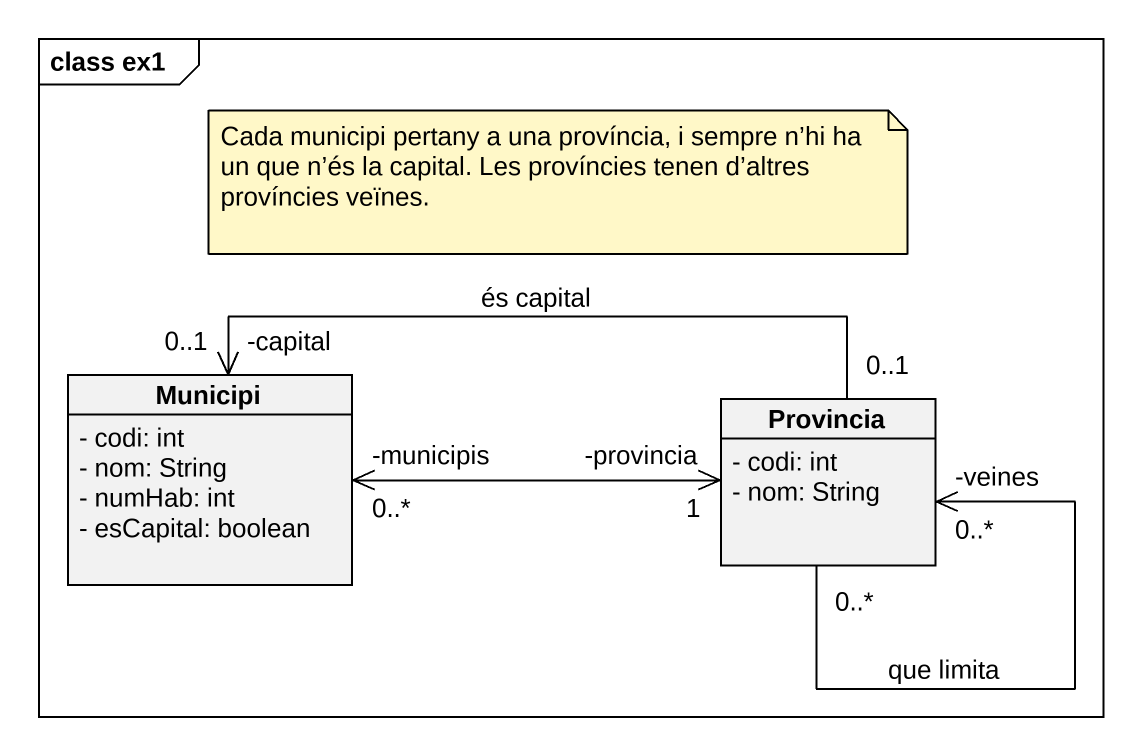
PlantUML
@startuml
mainframe class ex1
hide circle
hide empty members
skinparam classAttributeIconSize 0
class Municipi {
  - codi: int
  - nom: String
  - numHab: int
  - esCapital: boolean
}
class Provincia {
  - codi: int
  - nom: String
}
Municipi "-municipis\n0..*" <-right-> "-provincia\n1" Provincia
Provincia "0..1" -left-> "-capital\n0..1" Municipi : és capital
Provincia "0..*" --> "-veines\n0..*" Provincia : que limita
note as N1
  Cada municipi pertany a una província, i sempre n’hi ha un que n’és la capital. Les províncies tenen d’altres províncies veïnes.
end note
@enduml
